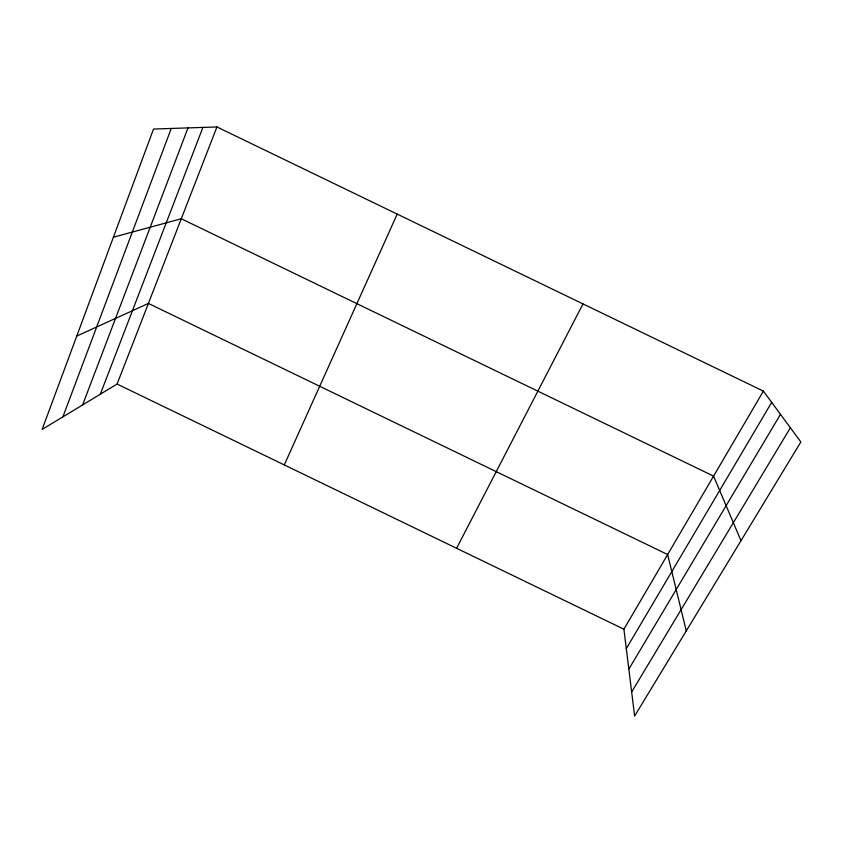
<?xml version="1.0" encoding="UTF-8"?>
<svg xmlns="http://www.w3.org/2000/svg" width="843" height="843" viewBox="0 0 843 843"><rect width="100%" height="100%" fill="white"/><g stroke="black" fill="none" stroke-linecap="round" stroke-linejoin="round"><path stroke-width="1.26" d="M62.909 416.842L171.255 128.452M82.625 404.903L187.989 127.904M100.328 394.197L202.91 127.419M216.946 126.956L153.521 129.042L42.15 429.403L117.093 384.05L216.946 126.956L763.379 391.11L800.85 441.985L634.621 716.044L623.904 629.205L763.379 391.11M284.281 464.925L397.211 214.09M456.6 548.277L582.998 303.901M626.307 648.636L771.682 402.374M628.836 669.142L780.492 414.334M631.649 691.987L790.376 427.759M76.755 336.062L148.41 303.427L667.645 554.536L686.276 630.88M113.415 237.199L181.298 218.758L713.578 476.126L740.986 540.679M117.093 384.05L623.904 629.205"/></g></svg>
